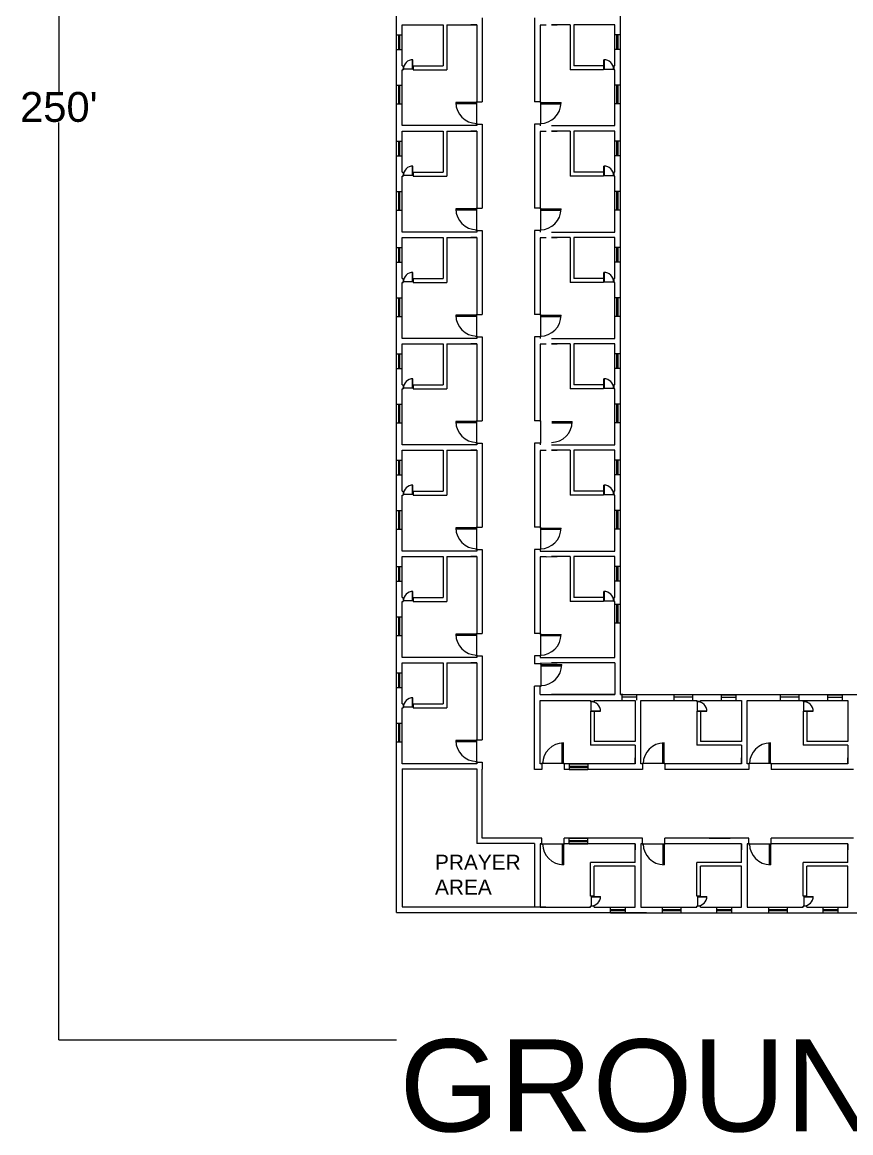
# Model space of a CAD drawing. Header units: inches. Extents: x 2900 to 18472, y 1216 to 4690.
# Drawn here: x 2900 to 4232, y 1216 to 3002 of the extents above; entities that cross this region are included whole.
import ezdxf

# ---------------------------------------------------------------- set-up
doc = ezdxf.new("R2010")
doc.units = ezdxf.units.IN
doc.header["$MEASUREMENT"] = 0
for name, color, linetype in [('Door', 32, 'Continuous'), ('Ventilator', 160, 'Continuous'), ('Windows', 10, 'Continuous')]:
    doc.layers.add(name, color=color, linetype=linetype)
doc.styles.get("Standard").update_dxf_attribs({"font": 'arial.ttf'})
doc.dimstyles.get("Standard").update_dxf_attribs({"dimtxt": 6, "dimasz": 0.18, "dimexe": 0.18, "dimexo": 0.0625, "dimgap": 0.09, "dimtad": 0, "dimtih": 1, "dimtoh": 1, "dimdec": 3, "dimzin": 0, "dimdsep": 46, "dimlunit": 4, "dimtxsty": 'Standard', "dimcen": 0.09, "dimadec": 0, "dimazin": 0, "dimtfac": 1, "dimtdec": 3, "dimtofl": 0, "dimtmove": 0, "dimatfit": 3, "dimfxl": 1, "dimtolj": 1, "dimtzin": 0, "dimarcsym": 0})

# ---------------------------------------------------------------- blocks, each defined once
blk = doc.blocks.new('*D1')
at = {"color": 0, "lineweight": -2, "transparency": 16777216}
for p, q in [((3501.7, 4366), (2958.7, 4366)), ((2958.8, 4365.8), (2958.8, 2890.4)), ((2958.8, 1365.7), (2958.8, 2841.2)), ((3501.7, 1365.6), (2958.7, 1365.6))]:
    blk.add_line(p, q, dxfattribs=at)
at = {"color": 0, "transparency": 16777216}
for points in [[(2958.8, 4365.8), (2958.9, 4365.8), (2958.8, 4366)], [(2958.8, 1365.7), (2958.9, 1365.7), (2958.8, 1365.6)]]:
    blk.add_solid(points, dxfattribs=at)
at = {"layer": 'Defpoints', "color": 0, "transparency": 16777216}
for p in [(3501.8, 4366), (2958.8, 1365.6), (3501.8, 1365.6)]:
    blk.add_point(p, dxfattribs=at)
at = {"color": 0, "transparency": 16777216, "insert": (2958.8, 2865.8), "char_height": 6, "attachment_point": 5}
blk.add_mtext("\\A1;{\\H8x;250'}", dxfattribs=at)

msp = doc.modelspace()

# ---------------------------------------------------------------- linework, layer by layer
for p, q in [((3501.7846, 1570.4378), (3501.7846, 4534.8757)), ((3861.7846, 2032), (3861.7846, 4179.1055)), ((3576.7846, 2998), (3576.7846, 2932)), ((3582.7846, 2998), (3582.7846, 2926)), ((3630.7846, 2998), (3621.237, 2998)), ((3750.7846, 2998), (3760.3321, 2998)), ((3780.7846, 2998), (3780.7846, 2926)), ((3786.7846, 2998), (3786.7846, 2932)), ((3510.7846, 2932), (3512.2513, 2932)), ((3512.2513, 2932), (3512.2513, 2926)), ((3528.7846, 2932), (3576.7846, 2932)), ((3528.7846, 2932), (3528.7846, 2926)), ((3834.7846, 2932), (3786.7846, 2932)), ((3834.7846, 2932), (3834.7846, 2926)), ((3852.7846, 2932), (3851.3178, 2932)), ((3851.3178, 2932), (3851.3178, 2926)), ((3510.7846, 2926), (3512.2513, 2926)), ((3528.7846, 2926), (3582.7846, 2926)), ((3834.7846, 2926), (3780.7846, 2926)), ((3852.7846, 2926), (3851.3178, 2926)), ((3630.7846, 2874.494), (3639.7846, 2874.494)), ((3732.7866, 2874.2262), (3723.7866, 2874.2262)), ((3576.7846, 2827), (3576.7846, 2761)), ((3582.7846, 2827), (3582.7846, 2755)), ((3630.7846, 2827), (3621.237, 2827)), ((3630.7846, 2838.494), (3639.7846, 2838.494)), ((3732.7866, 2838.2262), (3723.7866, 2838.2262)), ((3750.7846, 2827), (3760.3321, 2827)), ((3780.7846, 2827), (3780.7846, 2755)), ((3786.7846, 2827), (3786.7846, 2761)), ((3510.7846, 2761), (3512.2513, 2761)), ((3510.7846, 2755), (3512.2513, 2755)), ((3512.2513, 2761), (3512.2513, 2755)), ((3528.7846, 2761), (3576.7846, 2761)), ((3528.7846, 2761), (3528.7846, 2755)), ((3528.7846, 2755), (3582.7846, 2755)), ((3834.7846, 2755), (3780.7846, 2755)), ((3834.7846, 2761), (3786.7846, 2761)), ((3834.7846, 2761), (3834.7846, 2755)), ((3852.7846, 2761), (3851.3178, 2761)), ((3851.3178, 2761), (3851.3178, 2755)), ((3852.7846, 2755), (3851.3178, 2755)), ((3630.7846, 2703.494), (3639.7846, 2703.494)), ((3732.7866, 2703.2262), (3723.7866, 2703.2262)), ((3630.7846, 2667.494), (3639.7846, 2667.494)), ((3732.7866, 2667.2262), (3723.7866, 2667.2262)), ((3576.7846, 2656), (3576.7846, 2590)), ((3582.7846, 2656), (3582.7846, 2584)), ((3630.7846, 2656), (3621.237, 2656)), ((3750.7846, 2656), (3760.3321, 2656)), ((3780.7846, 2656), (3780.7846, 2584)), ((3786.7846, 2656), (3786.7846, 2590)), ((3510.7846, 2590), (3512.2513, 2590)), ((3512.2513, 2590), (3512.2513, 2584)), ((3528.7846, 2590), (3576.7846, 2590)), ((3528.7846, 2590), (3528.7846, 2584)), ((3834.7846, 2590), (3786.7846, 2590)), ((3834.7846, 2590), (3834.7846, 2584)), ((3852.7846, 2590), (3851.3178, 2590)), ((3851.3178, 2590), (3851.3178, 2584)), ((3510.7846, 2584), (3512.2513, 2584)), ((3528.7846, 2584), (3582.7846, 2584)), ((3834.7846, 2584), (3780.7846, 2584)), ((3852.7846, 2584), (3851.3178, 2584)), ((3630.7846, 2532.494), (3639.7846, 2532.494)), ((3732.7866, 2532.2262), (3723.7866, 2532.2262)), ((3576.7846, 2485), (3576.7846, 2419)), ((3582.7846, 2485), (3582.7846, 2413)), ((3630.7846, 2485), (3621.237, 2485)), ((3630.7846, 2496.494), (3639.7846, 2496.494)), ((3732.7866, 2496.2262), (3723.7866, 2496.2262)), ((3750.7846, 2485), (3760.3321, 2485)), ((3780.7846, 2485), (3780.7846, 2413)), ((3786.7846, 2485), (3786.7846, 2419)), ((3510.7846, 2419), (3512.2513, 2419)), ((3510.7846, 2413), (3512.2513, 2413)), ((3512.2513, 2419), (3512.2513, 2413)), ((3528.7846, 2419), (3576.7846, 2419)), ((3528.7846, 2419), (3528.7846, 2413)), ((3528.7846, 2413), (3582.7846, 2413)), ((3834.7846, 2413), (3780.7846, 2413)), ((3834.7846, 2419), (3786.7846, 2419)), ((3834.7846, 2419), (3834.7846, 2413)), ((3852.7846, 2419), (3851.3178, 2419)), ((3851.3178, 2419), (3851.3178, 2413)), ((3852.7846, 2413), (3851.3178, 2413)), ((3630.7846, 2361.494), (3639.7846, 2361.494)), ((3732.7866, 2361.2262), (3723.7866, 2361.2262)), ((3630.7846, 2325.494), (3639.7846, 2325.494)), ((3732.7866, 2325.2262), (3723.7866, 2325.2262)), ((3576.7846, 2314), (3576.7846, 2248)), ((3582.7846, 2314), (3582.7846, 2242)), ((3630.7846, 2314), (3621.237, 2314)), ((3750.7846, 2314), (3760.3321, 2314)), ((3780.7846, 2314), (3780.7846, 2242)), ((3786.7846, 2314), (3786.7846, 2248)), ((3510.7846, 2248), (3512.2513, 2248)), ((3510.7846, 2242), (3512.2513, 2242)), ((3512.2513, 2248), (3512.2513, 2242)), ((3528.7846, 2248), (3576.7846, 2248)), ((3528.7846, 2248), (3528.7846, 2242)), ((3528.7846, 2242), (3582.7846, 2242)), ((3834.7846, 2242), (3780.7846, 2242)), ((3834.7846, 2248), (3786.7846, 2248)), ((3834.7846, 2248), (3834.7846, 2242)), ((3852.7846, 2248), (3851.3178, 2248)), ((3851.3178, 2248), (3851.3178, 2242)), ((3852.7846, 2242), (3851.3178, 2242)), ((3630.7846, 2190.494), (3639.7846, 2190.494)), ((3732.7866, 2190.2262), (3723.7866, 2190.2262)), ((3630.7846, 2154.494), (3639.7846, 2154.494)), ((3732.7866, 2154.2262), (3723.7866, 2154.2262)), ((3576.7846, 2143), (3576.7846, 2077)), ((3582.7846, 2143), (3582.7846, 2071)), ((3630.7846, 2143), (3621.237, 2143)), ((3742.3341, 2142.7321), (3760.3321, 2143)), ((3780.7846, 2143), (3780.7846, 2071)), ((3786.7846, 2143), (3786.7846, 2077)), ((3510.7846, 2077), (3512.2513, 2077)), ((3512.2513, 2077), (3512.2513, 2071)), ((3528.7846, 2077), (3576.7846, 2077)), ((3528.7846, 2077), (3528.7846, 2071)), ((3834.7846, 2077), (3786.7846, 2077)), ((3834.7846, 2077), (3834.7846, 2071)), ((3852.7846, 2077), (3851.3178, 2077)), ((3851.3178, 2077), (3851.3178, 2071)), ((3510.7846, 2071), (3512.2513, 2071)), ((3528.7846, 2071), (3582.7846, 2071)), ((3834.7846, 2071), (3780.7846, 2071)), ((3852.7846, 2071), (3851.3178, 2071)), ((3630.7846, 2019.494), (3639.7846, 2019.494)), ((3732.7866, 2019.2262), (3723.7866, 2019.2262)), ((3861.7846, 2015.9619), (3861.7846, 2023)), ((3630.7846, 1983.494), (3639.7846, 1983.494)), ((3732.7866, 1983.2262), (3723.7866, 1983.2262)), ((3576.7846, 1972), (3576.7846, 1906)), ((3582.7846, 1972), (3582.7846, 1900)), ((3630.7846, 1972), (3621.237, 1972)), ((3732.7866, 1970.5102), (3723.7866, 1970.5102)), ((3732.7866, 1971.7321), (3760.3321, 1972)), ((3732.7866, 1971.7321), (3732.7866, 1970.5102)), ((3852.7846, 1972), (3852.7846, 1921)), ((3723.7866, 1911.7321), (3723.7866, 1934.5102)), ((3733.2919, 1934.5102), (3723.7866, 1934.5102)), ((3732.7866, 1921), (3732.7866, 1934.5102)), ((3732.7866, 1809.7321), (3732.7866, 1911.7321)), ((3852.7846, 1921), (3750.7846, 1921)), ((3813.7866, 1911.7321), (3813.7866, 1910.2654)), ((3819.7866, 1911.7321), (3819.7866, 1910.2654)), ((3984.7866, 1911.7321), (3984.7866, 1910.2654)), ((3990.7866, 1911.7321), (3990.7866, 1910.2654)), ((4155.7866, 1911.7321), (4155.7866, 1910.2654)), ((4161.7866, 1911.7321), (4161.7866, 1910.2654)), ((4224.7866, 1911.7321), (4227.7866, 1911.7321)), ((3510.7846, 1906), (3512.2513, 1906)), ((3510.7846, 1900), (3512.2513, 1900)), ((3512.2513, 1906), (3512.2513, 1900)), ((3528.7846, 1906), (3576.7846, 1906)), ((3528.7846, 1906), (3528.7846, 1900)), ((3528.7846, 1900), (3582.7846, 1900)), ((3819.7866, 1910.2654), (3813.7866, 1910.2654)), ((3813.7866, 1893.7321), (3813.7866, 1839.7321)), ((3819.7866, 1893.7321), (3813.7866, 1893.7321)), ((3819.7866, 1893.7321), (3819.7866, 1845.7321)), ((3990.7866, 1910.2654), (3984.7866, 1910.2654)), ((3984.7866, 1893.7321), (3984.7866, 1839.7321)), ((3990.7866, 1893.7321), (3984.7866, 1893.7321)), ((3990.7866, 1893.7321), (3990.7866, 1845.7321)), ((4161.7866, 1910.2654), (4155.7866, 1910.2654)), ((4155.7866, 1893.7321), (4155.7866, 1839.7321)), ((4161.7866, 1893.7321), (4155.7866, 1893.7321)), ((4161.7866, 1893.7321), (4161.7866, 1845.7321)), ((3630.7846, 1848.494), (3639.7846, 1848.494)), ((3885.7866, 1839.7321), (3813.7866, 1839.7321)), ((3885.7866, 1845.7321), (3819.7866, 1845.7321)), ((4056.7866, 1839.7321), (3984.7866, 1839.7321)), ((4056.7866, 1845.7321), (3990.7866, 1845.7321)), ((4227.7866, 1839.7321), (4155.7866, 1839.7321)), ((4227.7866, 1845.7321), (4161.7866, 1845.7321)), ((3630.7846, 1812.494), (3639.7846, 1812.494)), ((3735.502, 1809.7321), (3735.502, 1800.7321)), ((3771.502, 1809.7321), (3771.502, 1800.7321)), ((3885.7866, 1809.7321), (3885.7866, 1819.2797)), ((3897.2806, 1809.7321), (3897.2806, 1800.7321)), ((3933.2806, 1809.7321), (3933.2806, 1800.7321)), ((4056.7866, 1809.7321), (4056.7866, 1819.2797)), ((4068.2806, 1809.7321), (4068.2806, 1800.7321)), ((4068.2806, 1809.7321), (4068.2806, 1800.7321)), ((4104.2806, 1809.7321), (4104.2806, 1800.7321)), ((4227.7866, 1809.7321), (4227.7866, 1819.2797)), ((3510.7846, 1801.8757), (3510.7846, 1579.8757)), ((3510.7846, 1801.8757), (3630.7846, 1801.8757)), ((3630.7846, 1801.8757), (3630.7846, 1681.4378)), ((3723.7866, 1681.4378), (3630.7846, 1681.4378)), ((3735.502, 1690.4378), (3639.7846, 1690.4378)), ((3732.7866, 1681.17), (3732.7866, 1579.17)), ((3735.502, 1681.17), (3735.502, 1690.4378)), ((3771.502, 1681.17), (3771.502, 1690.17)), ((3885.7866, 1681.17), (3885.7866, 1671.6224)), ((3897.2806, 1681.17), (3897.2806, 1690.17)), ((3933.2806, 1681.17), (3933.2806, 1690.17)), ((4004.2877, 1690.17), (4038.5776, 1690.17)), ((4056.7866, 1681.17), (4056.7866, 1671.6224)), ((4068.2806, 1681.17), (4068.2806, 1690.17)), ((4104.2806, 1681.17), (4104.2806, 1690.17)), ((4227.7866, 1681.17), (4227.7866, 1671.6224)), ((3885.7866, 1651.17), (3813.7866, 1651.17)), ((3813.7866, 1597.17), (3813.7866, 1651.17)), ((3885.7866, 1645.17), (3819.7866, 1645.17)), ((3819.7866, 1597.17), (3819.7866, 1645.17)), ((4056.7866, 1651.17), (3984.7866, 1651.17)), ((3984.7866, 1597.17), (3984.7866, 1651.17)), ((4056.7866, 1645.17), (3990.7866, 1645.17)), ((3990.7866, 1597.17), (3990.7866, 1645.17)), ((4227.7866, 1651.17), (4155.7866, 1651.17)), ((4155.7866, 1597.17), (4155.7866, 1651.17)), ((4227.7866, 1645.17), (4161.7866, 1645.17)), ((4161.7866, 1597.17), (4161.7866, 1645.17)), ((3819.7866, 1597.17), (3813.7866, 1597.17)), ((3990.7866, 1597.17), (3984.7866, 1597.17)), ((4161.7866, 1597.17), (4155.7866, 1597.17)), ((3510.7846, 1579.8757), (3741.7846, 1579.8757)), ((3813.7866, 1579.17), (3813.7866, 1580.6368)), ((3819.7866, 1580.6368), (3813.7866, 1580.6368)), ((3819.7866, 1579.17), (3819.7866, 1580.6368)), ((3984.7866, 1579.17), (3984.7866, 1580.6368)), ((3990.7866, 1580.6368), (3984.7866, 1580.6368)), ((3990.7866, 1579.17), (3990.7866, 1580.6368)), ((4155.7866, 1579.17), (4155.7866, 1580.6368)), ((4161.7866, 1580.6368), (4155.7866, 1580.6368)), ((4161.7866, 1579.17), (4161.7866, 1580.6368)), ((3834.7866, 1570.17), (3732.7866, 1570.17))]:
    msp.add_line(p, q)
for points in [[(3501.7846, 2998), (3501.7846, 3169)], [(3861.7846, 2998), (3861.7846, 3169)], [(3639.7846, 3009.494), (3639.7846, 2998)], [(3723.7866, 3009.2262), (3723.7866, 2997.7321)], [(3501.7846, 2827), (3501.7846, 2998)], [(3510.7846, 2932), (3510.7846, 2998), (3540.7846, 2998)], [(3510.7846, 2998), (3576.7846, 2998)], [(3537.3297, 2998), (3540.7846, 2998)], [(3582.7846, 2998), (3621.237, 2998)], [(3621.237, 2998), (3630.7846, 2998), (3630.7846, 2926)], [(3639.7846, 2998), (3639.7846, 2874.494)], [(3723.7866, 2997.7321), (3723.7866, 2874.2262)], [(3742.3341, 2997.7321), (3732.7866, 2997.7321), (3732.7866, 2925.7321)], [(3780.7846, 2998), (3750.7846, 2998)], [(3852.7846, 2998), (3786.7846, 2998)], [(3852.7846, 2932), (3852.7846, 2998), (3822.7846, 2998)], [(3826.2394, 2998), (3822.7846, 2998)], [(3861.7846, 2827), (3861.7846, 2998)], [(3630.7846, 2836), (3510.7846, 2836), (3510.7846, 2926)], [(3630.7846, 2926), (3630.7846, 2873.2721)], [(3732.7866, 2925.7321), (3732.7866, 2873.0042)], [(3750.7846, 2836), (3852.7846, 2836), (3852.7846, 2926)], [(3630.7846, 2839.6953), (3630.7846, 2836)], [(3501.7846, 2656), (3501.7846, 2827)], [(3510.7846, 2761), (3510.7846, 2827), (3540.7846, 2827)], [(3510.7846, 2827), (3576.7846, 2827)], [(3537.3297, 2827), (3540.7846, 2827)], [(3582.7846, 2827), (3621.237, 2827)], [(3621.237, 2827), (3630.7846, 2827), (3630.7846, 2755)], [(3639.7846, 2838.494), (3639.7846, 2827)], [(3639.7846, 2827), (3639.7846, 2703.494)], [(3723.7866, 2838.2262), (3723.7866, 2826.7321)], [(3723.7866, 2826.7321), (3723.7866, 2703.2262)], [(3732.7866, 2839.4275), (3732.7866, 2835.7321)], [(3742.3341, 2826.7321), (3732.7866, 2826.7321), (3732.7866, 2754.7321)], [(3780.7846, 2827), (3750.7846, 2827)], [(3852.7846, 2827), (3786.7846, 2827)], [(3852.7846, 2761), (3852.7846, 2827), (3822.7846, 2827)], [(3826.2394, 2827), (3822.7846, 2827)], [(3861.7846, 2656), (3861.7846, 2827)], [(3630.7846, 2665), (3510.7846, 2665), (3510.7846, 2755)], [(3630.7846, 2755), (3630.7846, 2702.2721)], [(3732.7866, 2754.7321), (3732.7866, 2702.0042)], [(3750.7846, 2665), (3852.7846, 2665), (3852.7846, 2755)], [(3630.7846, 2668.6953), (3630.7846, 2665)], [(3639.7846, 2667.494), (3639.7846, 2656)], [(3723.7866, 2667.2262), (3723.7866, 2655.7321)], [(3732.7866, 2668.4275), (3732.7866, 2664.7321)], [(3501.7846, 2485), (3501.7846, 2656)], [(3510.7846, 2590), (3510.7846, 2656), (3540.7846, 2656)], [(3510.7846, 2656), (3576.7846, 2656)], [(3537.3297, 2656), (3540.7846, 2656)], [(3582.7846, 2656), (3621.237, 2656)], [(3621.237, 2656), (3630.7846, 2656), (3630.7846, 2584)], [(3639.7846, 2656), (3639.7846, 2532.494)], [(3723.7866, 2655.7321), (3723.7866, 2532.2262)], [(3742.3341, 2655.7321), (3732.7866, 2655.7321), (3732.7866, 2583.7321)], [(3780.7846, 2656), (3750.7846, 2656)], [(3852.7846, 2656), (3786.7846, 2656)], [(3852.7846, 2590), (3852.7846, 2656), (3822.7846, 2656)], [(3826.2394, 2656), (3822.7846, 2656)], [(3861.7846, 2485), (3861.7846, 2656)], [(3630.7846, 2494), (3510.7846, 2494), (3510.7846, 2584)], [(3630.7846, 2584), (3630.7846, 2531.2721)], [(3732.7866, 2583.7321), (3732.7866, 2531.0042)], [(3750.7846, 2494), (3852.7846, 2494), (3852.7846, 2584)], [(3501.7846, 2314), (3501.7846, 2485)], [(3510.7846, 2419), (3510.7846, 2485), (3540.7846, 2485)], [(3510.7846, 2485), (3576.7846, 2485)], [(3537.3297, 2485), (3540.7846, 2485)], [(3582.7846, 2485), (3621.237, 2485)], [(3621.237, 2485), (3630.7846, 2485), (3630.7846, 2413)], [(3630.7846, 2497.6953), (3630.7846, 2494)], [(3639.7846, 2496.494), (3639.7846, 2485)], [(3639.7846, 2485), (3639.7846, 2361.494)], [(3723.7866, 2496.2262), (3723.7866, 2484.7321)], [(3723.7866, 2484.7321), (3723.7866, 2361.2262)], [(3732.7866, 2497.4275), (3732.7866, 2493.7321)], [(3742.3341, 2484.7321), (3732.7866, 2484.7321), (3732.7866, 2412.7321)], [(3780.7846, 2485), (3750.7846, 2485)], [(3852.7846, 2485), (3786.7846, 2485)], [(3852.7846, 2419), (3852.7846, 2485), (3822.7846, 2485)], [(3826.2394, 2485), (3822.7846, 2485)], [(3861.7846, 2314), (3861.7846, 2485)], [(3630.7846, 2323), (3510.7846, 2323), (3510.7846, 2413)], [(3630.7846, 2413), (3630.7846, 2360.2721)], [(3732.7866, 2412.7321), (3732.7866, 2360.0042)], [(3750.7846, 2323), (3852.7846, 2323), (3852.7846, 2413)], [(3630.7846, 2326.6953), (3630.7846, 2323)], [(3639.7846, 2325.494), (3639.7846, 2314)], [(3723.7866, 2325.2262), (3723.7866, 2313.7321)], [(3732.7866, 2326.4275), (3732.7866, 2322.7321)], [(3501.7846, 2143), (3501.7846, 2314)], [(3510.7846, 2248), (3510.7846, 2314), (3540.7846, 2314)], [(3510.7846, 2314), (3576.7846, 2314)], [(3537.3297, 2314), (3540.7846, 2314)], [(3582.7846, 2314), (3621.237, 2314)], [(3621.237, 2314), (3630.7846, 2314), (3630.7846, 2242)], [(3639.7846, 2314), (3639.7846, 2190.494)], [(3723.7866, 2313.7321), (3723.7866, 2190.2262)], [(3742.3341, 2313.7321), (3732.7866, 2313.7321), (3732.7866, 2241.7321)], [(3780.7846, 2314), (3750.7846, 2314)], [(3852.7846, 2314), (3786.7846, 2314)], [(3852.7846, 2248), (3852.7846, 2314), (3822.7846, 2314)], [(3826.2394, 2314), (3822.7846, 2314)], [(3861.7846, 2143), (3861.7846, 2314)], [(3630.7846, 2152), (3510.7846, 2152), (3510.7846, 2242)], [(3630.7846, 2242), (3630.7846, 2189.2721)], [(3732.7866, 2151.7321), (3852.7846, 2152), (3852.7846, 2242)], [(3732.7866, 2241.7321), (3732.7866, 2189.0042)], [(3630.7846, 2155.6953), (3630.7846, 2152)], [(3639.7846, 2154.494), (3639.7846, 2143)], [(3723.7866, 2154.2262), (3723.7866, 2142.7321)], [(3732.7866, 2155.4275), (3732.7866, 2151.7321)], [(3501.7846, 1972), (3501.7846, 2143)], [(3510.7846, 2077), (3510.7846, 2143), (3540.7846, 2143)], [(3510.7846, 2143), (3576.7846, 2143)], [(3537.3297, 2143), (3540.7846, 2143)], [(3582.7846, 2143), (3621.237, 2143)], [(3621.237, 2143), (3630.7846, 2143), (3630.7846, 2071)], [(3639.7846, 2143), (3639.7846, 2019.494)], [(3723.7866, 2142.7321), (3723.7866, 2019.2262)], [(3742.3341, 2142.7321), (3732.7866, 2142.7321), (3732.7866, 2070.7321)], [(3780.7846, 2143), (3750.7846, 2143)], [(3852.7846, 2143), (3786.7846, 2143)], [(3852.7846, 2077), (3852.7846, 2143), (3822.7846, 2143)], [(3826.2394, 2143), (3822.7846, 2143)], [(3861.7846, 2032), (3861.7846, 2143)], [(3630.7846, 1981), (3510.7846, 1981), (3510.7846, 2071)], [(3630.7846, 2071), (3630.7846, 2018.2721)], [(3732.7866, 1980.7321), (3852.7846, 1981), (3852.7846, 2071)], [(3732.7866, 2070.7321), (3732.7866, 2018.0042)], [(3861.7846, 1921), (3861.7846, 2032)], [(3630.7846, 1984.6953), (3630.7846, 1981)], [(3639.7846, 1983.494), (3639.7846, 1972)], [(3723.7866, 1983.2262), (3723.7866, 1970.5102)], [(3732.7866, 1984.4275), (3732.7866, 1980.7321)], [(3501.7846, 1801), (3501.7846, 1972)], [(3510.7846, 1906), (3510.7846, 1972), (3540.7846, 1972)], [(3510.7846, 1972), (3576.7846, 1972)], [(3537.3297, 1972), (3540.7846, 1972)], [(3582.7846, 1972), (3621.237, 1972)], [(3621.237, 1972), (3630.7846, 1972), (3630.7846, 1900)], [(3639.7846, 1972), (3639.7846, 1848.494)], [(3852.7846, 1972), (3750.7846, 1972)], [(3780.7846, 1972), (3750.7846, 1972)], [(3826.2394, 1972), (3822.7846, 1972)], [(3723.7866, 1800.7321), (3723.7866, 1911.7321)], [(3732.7866, 1921), (3852.7846, 1921)], [(3732.7866, 1911.7321), (3813.7866, 1911.7321)], [(3819.7866, 1911.7321), (3885.7866, 1911.7321), (3885.7866, 1881.7321)], [(3865.4799, 1921), (3861.7846, 1921)], [(3861.7846, 1921), (3903.7846, 1921)], [(3885.7866, 1911.7321), (3885.7866, 1845.7321)], [(3894.7866, 1809.7321), (3894.7866, 1911.7321), (3984.7866, 1911.7321)], [(3903.7846, 1921), (4074.7846, 1921)], [(3990.7866, 1911.7321), (4056.7866, 1911.7321), (4056.7866, 1881.7321)], [(4056.7866, 1911.7321), (4056.7866, 1845.7321)], [(4065.7866, 1809.7321), (4065.7866, 1911.7321), (4155.7866, 1911.7321)], [(4065.7866, 1809.7321), (4065.7866, 1911.7321), (4155.7866, 1911.7321)], [(4074.7846, 1921), (4245.7846, 1921)], [(4161.7866, 1911.7321), (4227.7866, 1911.7321), (4227.7866, 1881.7321)], [(4227.7866, 1911.7321), (4227.7866, 1845.7321)], [(3630.7846, 1810), (3510.7846, 1810), (3510.7846, 1900)], [(3630.7846, 1900), (3630.7846, 1847.2721)], [(3885.7866, 1885.187), (3885.7866, 1881.7321)], [(4056.7866, 1885.187), (4056.7866, 1881.7321)], [(4227.7866, 1885.187), (4227.7866, 1881.7321)], [(3885.7866, 1839.7321), (3885.7866, 1809.7321)], [(4056.7866, 1839.7321), (4056.7866, 1809.7321)], [(4227.7866, 1839.7321), (4227.7866, 1809.7321)], [(3630.7846, 1813.6953), (3630.7846, 1810)], [(3639.7846, 1812.494), (3639.7846, 1801)], [(3735.502, 1809.7321), (3732.7866, 1809.7321)], [(3813.7866, 1809.7321), (3771.502, 1809.7321)], [(3885.7866, 1819.2797), (3885.7866, 1809.7321), (3813.7866, 1809.7321)], [(3898.4819, 1809.7321), (3894.7866, 1809.7321)], [(3984.7866, 1809.7321), (3932.0586, 1809.7321)], [(4056.7866, 1819.2797), (4056.7866, 1809.7321), (3984.7866, 1809.7321)], [(4069.4819, 1809.7321), (4065.7866, 1809.7321)], [(4069.4819, 1809.7321), (4065.7866, 1809.7321)], [(4155.7866, 1809.7321), (4103.0586, 1809.7321)], [(4227.7866, 1819.2797), (4227.7866, 1809.7321), (4155.7866, 1809.7321)], [(3639.7846, 1690.4378), (3639.7846, 1801)], [(3735.502, 1800.7321), (3723.7866, 1800.7321)], [(3885.7866, 1800.7321), (3771.502, 1800.7321)], [(3897.2806, 1800.7321), (3885.7866, 1800.7321)], [(4056.7866, 1800.7321), (3933.2806, 1800.7321)], [(4068.2806, 1800.7321), (4056.7866, 1800.7321)], [(4227.7866, 1800.7321), (4104.2806, 1800.7321)], [(4236.7866, 1800.7321), (4227.7866, 1800.7321)], [(3723.7866, 1681.6078), (3723.7866, 1579.17)], [(3735.502, 1681.17), (3732.7866, 1681.17)], [(3885.7866, 1690.17), (3771.502, 1690.17)], [(3813.7866, 1681.17), (3771.502, 1681.17)], [(3885.7866, 1671.6224), (3885.7866, 1681.17), (3813.7866, 1681.17)], [(3897.2806, 1690.17), (3885.7866, 1690.17)], [(3885.7866, 1651.17), (3885.7866, 1681.17)], [(3894.7866, 1681.17), (3894.7866, 1579.17), (3984.7866, 1579.17)], [(3898.4819, 1681.17), (3894.7866, 1681.17)], [(3984.7866, 1681.17), (3932.0586, 1681.17)], [(4056.7866, 1690.17), (3933.2806, 1690.17)], [(4056.7866, 1671.6224), (4056.7866, 1681.17), (3984.7866, 1681.17)], [(4068.2806, 1690.17), (4056.7866, 1690.17)], [(4056.7866, 1651.17), (4056.7866, 1681.17)], [(4065.7866, 1681.17), (4065.7866, 1579.17), (4155.7866, 1579.17)], [(4069.4819, 1681.17), (4065.7866, 1681.17)], [(4155.7866, 1681.17), (4103.0586, 1681.17)], [(4227.7866, 1690.17), (4104.2806, 1690.17)], [(4236.7866, 1690.17), (4104.2806, 1690.17)], [(4227.7866, 1671.6224), (4227.7866, 1681.17), (4155.7866, 1681.17)], [(4227.7866, 1651.17), (4227.7866, 1681.17)], [(3885.7866, 1579.17), (3885.7866, 1645.17)], [(4056.7866, 1579.17), (4056.7866, 1645.17)], [(4227.7866, 1579.17), (4227.7866, 1645.17)], [(3819.7866, 1579.17), (3885.7866, 1579.17), (3885.7866, 1609.17)], [(3885.7866, 1605.7152), (3885.7866, 1609.17)], [(3990.7866, 1579.17), (4056.7866, 1579.17), (4056.7866, 1609.17)], [(4056.7866, 1605.7152), (4056.7866, 1609.17)], [(4161.7866, 1579.17), (4227.7866, 1579.17), (4227.7866, 1609.17)], [(4227.7866, 1605.7152), (4227.7866, 1609.17)], [(3732.7866, 1579.17), (3813.7866, 1579.17)], [(3501.7846, 1570.4378), (3903.7846, 1570.4378)], [(3846.0987, 1570.17), (3885.7866, 1570.17)], [(3885.7866, 1570.17), (4056.7866, 1570.17)], [(4056.7866, 1570.17), (4227.7866, 1570.17)], [(4227.7866, 1570.17), (4528.7892, 1570.17)]]:
    msp.add_lwpolyline(points)
at = {"layer": 'Door'}
for p, q in [((3527.3049, 2926.9093), (3527.3049, 2942.0975)), ((3528.2234, 2926.9093), (3528.2234, 2942.0975)), ((3835.3458, 2926.9093), (3835.3458, 2942.0975)), ((3836.2643, 2926.9093), (3836.2643, 2942.0975)), ((3528.2234, 2926.9093), (3512.8125, 2926.9093)), ((3835.3458, 2926.9093), (3850.7566, 2926.9093)), ((3630.2793, 2873.2721), (3597.2078, 2873.2721)), ((3630.2793, 2871.2721), (3597.2078, 2871.2721)), ((3630.2793, 2873.2721), (3630.2793, 2839.716)), ((3733.2919, 2873.0042), (3766.3633, 2873.0042)), ((3733.2919, 2873.0042), (3733.2919, 2839.4482)), ((3733.2919, 2871.0042), (3766.3633, 2871.0042)), ((3527.3049, 2755.9093), (3527.3049, 2771.0975)), ((3528.2234, 2755.9093), (3528.2234, 2771.0975)), ((3835.3458, 2755.9093), (3835.3458, 2771.0975)), ((3836.2643, 2755.9093), (3836.2643, 2771.0975)), ((3528.2234, 2755.9093), (3512.8125, 2755.9093)), ((3835.3458, 2755.9093), (3850.7566, 2755.9093)), ((3630.2793, 2702.2721), (3597.2078, 2702.2721)), ((3630.2793, 2700.2721), (3597.2078, 2700.2721)), ((3630.2793, 2702.2721), (3630.2793, 2668.716)), ((3733.2919, 2702.0042), (3766.3633, 2702.0042)), ((3733.2919, 2702.0042), (3733.2919, 2668.4482)), ((3733.2919, 2700.0042), (3766.3633, 2700.0042)), ((3527.3049, 2584.9093), (3527.3049, 2600.0975)), ((3528.2234, 2584.9093), (3528.2234, 2600.0975)), ((3835.3458, 2584.9093), (3835.3458, 2600.0975)), ((3836.2643, 2584.9093), (3836.2643, 2600.0975)), ((3528.2234, 2584.9093), (3512.8125, 2584.9093)), ((3835.3458, 2584.9093), (3850.7566, 2584.9093)), ((3630.2793, 2531.2721), (3597.2078, 2531.2721)), ((3630.2793, 2529.2721), (3597.2078, 2529.2721)), ((3630.2793, 2531.2721), (3630.2793, 2497.716)), ((3733.2919, 2531.0042), (3766.3633, 2531.0042)), ((3733.2919, 2531.0042), (3733.2919, 2497.4482)), ((3733.2919, 2529.0042), (3766.3633, 2529.0042)), ((3527.3049, 2413.9093), (3527.3049, 2429.0975)), ((3528.2234, 2413.9093), (3528.2234, 2429.0975)), ((3835.3458, 2413.9093), (3835.3458, 2429.0975)), ((3836.2643, 2413.9093), (3836.2643, 2429.0975)), ((3528.2234, 2413.9093), (3512.8125, 2413.9093)), ((3835.3458, 2413.9093), (3850.7566, 2413.9093)), ((3630.2793, 2360.2928), (3597.2078, 2360.2928)), ((3630.2793, 2358.2928), (3597.2078, 2358.2928)), ((3630.2793, 2360.2721), (3630.2793, 2326.716)), ((3733.2919, 2360.0042), (3733.2919, 2326.4482)), ((3751.2899, 2360.2721), (3784.3613, 2360.2721)), ((3751.2899, 2358.2721), (3784.3613, 2358.2721)), ((3527.3049, 2242.9093), (3527.3049, 2258.0975)), ((3528.2234, 2242.9093), (3528.2234, 2258.0975)), ((3835.3458, 2242.9093), (3835.3458, 2258.0975)), ((3836.2643, 2242.9093), (3836.2643, 2258.0975)), ((3528.2234, 2242.9093), (3512.8125, 2242.9093)), ((3835.3458, 2242.9093), (3850.7566, 2242.9093)), ((3630.2793, 2189.2721), (3597.2078, 2189.2721)), ((3630.2793, 2187.2721), (3597.2078, 2187.2721)), ((3630.2793, 2189.2721), (3630.2793, 2155.716)), ((3733.2919, 2189.0042), (3766.3633, 2189.0042)), ((3733.2919, 2189.0042), (3733.2919, 2155.4482)), ((3733.2919, 2187.0042), (3766.3633, 2187.0042)), ((3528.2234, 2071.9093), (3512.8125, 2071.9093)), ((3527.3049, 2071.9093), (3527.3049, 2087.0975)), ((3528.2234, 2071.9093), (3528.2234, 2087.0975)), ((3835.3458, 2071.9093), (3835.3458, 2087.0975)), ((3835.3458, 2071.9093), (3850.7566, 2071.9093)), ((3836.2643, 2071.9093), (3836.2643, 2087.0975)), ((3630.2793, 2018.2721), (3597.2078, 2018.2721)), ((3630.2793, 2018.2721), (3630.2793, 1984.716)), ((3630.2793, 2016.2721), (3597.2078, 2016.2721)), ((3733.2919, 2018.0042), (3766.3633, 2018.0042)), ((3733.2919, 2018.0042), (3733.2919, 1984.4482)), ((3733.2919, 2016.0042), (3766.3633, 2016.0042)), ((3733.7971, 1969.2882), (3733.7971, 1935.7321)), ((3734.3024, 1969.3089), (3767.3739, 1969.3089)), ((3734.3024, 1967.3089), (3767.3739, 1967.3089)), ((3527.3049, 1900.9093), (3527.3049, 1916.0975)), ((3528.2234, 1900.9093), (3528.2234, 1916.0975)), ((4065.7866, 1911.7321), (4227.7866, 1911.7321)), ((3528.2234, 1900.9093), (3512.8125, 1900.9093)), ((3814.6958, 1894.2933), (3814.6958, 1909.7042)), ((3814.6958, 1895.2118), (3829.8841, 1895.2118)), ((3814.6958, 1894.2933), (3829.8841, 1894.2933)), ((3985.6958, 1894.2933), (3985.6958, 1909.7042)), ((3985.6958, 1895.2118), (4000.8841, 1895.2118)), ((3985.6958, 1894.2933), (4000.8841, 1894.2933)), ((4156.6958, 1894.2933), (4156.6958, 1909.7042)), ((4156.6958, 1895.2118), (4171.8841, 1895.2118)), ((4156.6958, 1894.2933), (4171.8841, 1894.2933)), ((3630.2793, 1847.2928), (3597.2078, 1847.2928)), ((3630.2793, 1845.2928), (3597.2078, 1845.2928)), ((3630.2793, 1847.2721), (3630.2793, 1813.716)), ((3768.28, 1810.2374), (3768.28, 1843.3089)), ((3770.28, 1810.2374), (3770.28, 1843.3089)), ((3930.0586, 1810.2374), (3930.0586, 1843.3089)), ((3932.0586, 1810.2374), (3932.0586, 1843.3089)), ((4101.0586, 1810.2374), (4101.0586, 1843.3089)), ((4103.0586, 1810.2374), (4103.0586, 1843.3089)), ((3770.28, 1810.2374), (3736.724, 1810.2374)), ((3932.0586, 1810.2374), (3898.5026, 1810.2374)), ((4103.0586, 1810.2374), (4069.5026, 1810.2374)), ((3770.28, 1680.6647), (3736.724, 1680.6647)), ((3768.28, 1680.6647), (3768.28, 1647.5932)), ((3770.28, 1680.6647), (3770.28, 1647.5932)), ((3932.0586, 1680.6647), (3898.5026, 1680.6647)), ((3930.0586, 1680.6647), (3930.0586, 1647.5932)), ((3932.0586, 1680.6647), (3932.0586, 1647.5932)), ((4103.0586, 1680.6647), (4069.5026, 1680.6647)), ((4101.0586, 1680.6647), (4101.0586, 1647.5932)), ((4103.0586, 1680.6647), (4103.0586, 1647.5932)), ((3814.6958, 1596.6088), (3829.8841, 1596.6088)), ((3814.6958, 1596.6088), (3814.6958, 1581.198)), ((3814.6958, 1595.6903), (3829.8841, 1595.6903)), ((3985.6958, 1596.6088), (4000.8841, 1596.6088)), ((3985.6958, 1596.6088), (3985.6958, 1581.198)), ((3985.6958, 1595.6903), (4000.8841, 1595.6903)), ((4156.6958, 1596.6088), (4171.8841, 1596.6088)), ((4156.6958, 1596.6088), (4156.6958, 1581.198)), ((4156.6958, 1595.6903), (4171.8841, 1595.6903))]:
    msp.add_line(p, q, dxfattribs=at)
for points in [[(3512.8125, 2927.1413), (3512.8125, 2926.6772), (3512.2513, 2926.6772), (3512.2513, 2927.1413)], [(3528.7846, 2927.1413), (3528.7846, 2926.6772), (3528.2234, 2926.6772), (3528.2234, 2927.1413)], [(3834.7846, 2927.1413), (3834.7846, 2926.6772), (3835.3458, 2926.6772), (3835.3458, 2927.1413)], [(3850.7566, 2927.1413), (3850.7566, 2926.6772), (3851.3178, 2926.6772), (3851.3178, 2927.1413)], [(3629.774, 2874.494), (3630.7846, 2874.494), (3630.7846, 2873.2721), (3629.774, 2873.2721)], [(3733.7971, 2874.2262), (3732.7866, 2874.2262), (3732.7866, 2873.0042), (3733.7971, 2873.0042)], [(3629.774, 2839.716), (3630.7846, 2839.716), (3630.7846, 2838.494), (3629.774, 2838.494)], [(3733.7971, 2839.4482), (3732.7866, 2839.4482), (3732.7866, 2838.2262), (3733.7971, 2838.2262)], [(3512.8125, 2756.1413), (3512.8125, 2755.6772), (3512.2513, 2755.6772), (3512.2513, 2756.1413)], [(3528.7846, 2756.1413), (3528.7846, 2755.6772), (3528.2234, 2755.6772), (3528.2234, 2756.1413)], [(3834.7846, 2756.1413), (3834.7846, 2755.6772), (3835.3458, 2755.6772), (3835.3458, 2756.1413)], [(3850.7566, 2756.1413), (3850.7566, 2755.6772), (3851.3178, 2755.6772), (3851.3178, 2756.1413)], [(3629.774, 2703.494), (3630.7846, 2703.494), (3630.7846, 2702.2721), (3629.774, 2702.2721)], [(3733.7971, 2703.2262), (3732.7866, 2703.2262), (3732.7866, 2702.0042), (3733.7971, 2702.0042)], [(3629.774, 2668.716), (3630.7846, 2668.716), (3630.7846, 2667.494), (3629.774, 2667.494)], [(3733.7971, 2668.4482), (3732.7866, 2668.4482), (3732.7866, 2667.2262), (3733.7971, 2667.2262)], [(3512.8125, 2585.1413), (3512.8125, 2584.6772), (3512.2513, 2584.6772), (3512.2513, 2585.1413)], [(3528.7846, 2585.1413), (3528.7846, 2584.6772), (3528.2234, 2584.6772), (3528.2234, 2585.1413)], [(3834.7846, 2585.1413), (3834.7846, 2584.6772), (3835.3458, 2584.6772), (3835.3458, 2585.1413)], [(3850.7566, 2585.1413), (3850.7566, 2584.6772), (3851.3178, 2584.6772), (3851.3178, 2585.1413)], [(3629.774, 2532.494), (3630.7846, 2532.494), (3630.7846, 2531.2721), (3629.774, 2531.2721)], [(3733.7971, 2532.2262), (3732.7866, 2532.2262), (3732.7866, 2531.0042), (3733.7971, 2531.0042)], [(3629.774, 2497.716), (3630.7846, 2497.716), (3630.7846, 2496.494), (3629.774, 2496.494)], [(3733.7971, 2497.4482), (3732.7866, 2497.4482), (3732.7866, 2496.2262), (3733.7971, 2496.2262)], [(3512.8125, 2414.1413), (3512.8125, 2413.6772), (3512.2513, 2413.6772), (3512.2513, 2414.1413)], [(3528.7846, 2414.1413), (3528.7846, 2413.6772), (3528.2234, 2413.6772), (3528.2234, 2414.1413)], [(3834.7846, 2414.1413), (3834.7846, 2413.6772), (3835.3458, 2413.6772), (3835.3458, 2414.1413)], [(3850.7566, 2414.1413), (3850.7566, 2413.6772), (3851.3178, 2413.6772), (3851.3178, 2414.1413)], [(3629.774, 2361.494), (3630.7846, 2361.494), (3630.7846, 2360.2721), (3629.774, 2360.2721)], [(3733.7971, 2361.2262), (3732.7866, 2361.2262), (3732.7866, 2360.0042), (3733.7971, 2360.0042)], [(3629.774, 2326.716), (3630.7846, 2326.716), (3630.7846, 2325.494), (3629.774, 2325.494)], [(3733.7971, 2326.4482), (3732.7866, 2326.4482), (3732.7866, 2325.2262), (3733.7971, 2325.2262)], [(3512.8125, 2243.1413), (3512.8125, 2242.6772), (3512.2513, 2242.6772), (3512.2513, 2243.1413)], [(3528.7846, 2243.1413), (3528.7846, 2242.6772), (3528.2234, 2242.6772), (3528.2234, 2243.1413)], [(3834.7846, 2243.1413), (3834.7846, 2242.6772), (3835.3458, 2242.6772), (3835.3458, 2243.1413)], [(3850.7566, 2243.1413), (3850.7566, 2242.6772), (3851.3178, 2242.6772), (3851.3178, 2243.1413)], [(3629.774, 2190.494), (3630.7846, 2190.494), (3630.7846, 2189.2721), (3629.774, 2189.2721)], [(3733.7971, 2190.2262), (3732.7866, 2190.2262), (3732.7866, 2189.0042), (3733.7971, 2189.0042)], [(3629.774, 2155.716), (3630.7846, 2155.716), (3630.7846, 2154.494), (3629.774, 2154.494)], [(3733.7971, 2155.4482), (3732.7866, 2155.4482), (3732.7866, 2154.2262), (3733.7971, 2154.2262)], [(3512.8125, 2072.1413), (3512.8125, 2071.6772), (3512.2513, 2071.6772), (3512.2513, 2072.1413)], [(3528.7846, 2072.1413), (3528.7846, 2071.6772), (3528.2234, 2071.6772), (3528.2234, 2072.1413)], [(3834.7846, 2072.1413), (3834.7846, 2071.6772), (3835.3458, 2071.6772), (3835.3458, 2072.1413)], [(3850.7566, 2072.1413), (3850.7566, 2071.6772), (3851.3178, 2071.6772), (3851.3178, 2072.1413)], [(3629.774, 2019.494), (3630.7846, 2019.494), (3630.7846, 2018.2721), (3629.774, 2018.2721)], [(3733.7971, 2019.2262), (3732.7866, 2019.2262), (3732.7866, 2018.0042), (3733.7971, 2018.0042)], [(3629.774, 1984.716), (3630.7846, 1984.716), (3630.7846, 1983.494), (3629.774, 1983.494)], [(3733.7971, 1984.4482), (3732.7866, 1984.4482), (3732.7866, 1983.2262), (3733.7971, 1983.2262)], [(3734.3024, 1970.5102), (3733.2919, 1970.5102), (3733.2919, 1969.2882), (3734.3024, 1969.2882)], [(3734.3024, 1935.7321), (3733.2919, 1935.7321), (3733.2919, 1934.5102), (3734.3024, 1934.5102)], [(3865.5006, 1922.0106), (3865.5006, 1921), (3864.2786, 1921), (3864.2786, 1922.0106)], [(3512.8125, 1901.1413), (3512.8125, 1900.6772), (3512.2513, 1900.6772), (3512.2513, 1901.1413)], [(3528.7846, 1901.1413), (3528.7846, 1900.6772), (3528.2234, 1900.6772), (3528.2234, 1901.1413)], [(3814.9279, 1909.7042), (3814.4638, 1909.7042), (3814.4638, 1910.2654), (3814.9279, 1910.2654)], [(3814.9279, 1893.7321), (3814.4638, 1893.7321), (3814.4638, 1894.2933), (3814.9279, 1894.2933)], [(3985.9279, 1909.7042), (3985.4638, 1909.7042), (3985.4638, 1910.2654), (3985.9279, 1910.2654)], [(3985.9279, 1893.7321), (3985.4638, 1893.7321), (3985.4638, 1894.2933), (3985.9279, 1894.2933)], [(4156.9279, 1909.7042), (4156.4638, 1909.7042), (4156.4638, 1910.2654), (4156.9279, 1910.2654)], [(4156.9279, 1893.7321), (4156.4638, 1893.7321), (4156.4638, 1894.2933), (4156.9279, 1894.2933)], [(3629.774, 1848.494), (3630.7846, 1848.494), (3630.7846, 1847.2721), (3629.774, 1847.2721)], [(3629.774, 1813.716), (3630.7846, 1813.716), (3630.7846, 1812.494), (3629.774, 1812.494)], [(3735.502, 1810.7427), (3735.502, 1809.7321), (3736.724, 1809.7321), (3736.724, 1810.7427)], [(3771.502, 1810.7427), (3771.502, 1809.7321), (3770.28, 1809.7321), (3770.28, 1810.7427)], [(3898.5026, 1810.7427), (3898.5026, 1809.7321), (3897.2806, 1809.7321), (3897.2806, 1810.7427)], [(3933.2806, 1810.7427), (3933.2806, 1809.7321), (3932.0586, 1809.7321), (3932.0586, 1810.7427)], [(4069.5026, 1810.7427), (4069.5026, 1809.7321), (4068.2806, 1809.7321), (4068.2806, 1810.7427)], [(4069.5026, 1810.7427), (4069.5026, 1809.7321), (4068.2806, 1809.7321), (4068.2806, 1810.7427)], [(4104.2806, 1810.7427), (4104.2806, 1809.7321), (4103.0586, 1809.7321), (4103.0586, 1810.7427)], [(3735.502, 1680.1594), (3735.502, 1681.17), (3736.724, 1681.17), (3736.724, 1680.1594)], [(3771.502, 1680.1594), (3771.502, 1681.17), (3770.28, 1681.17), (3770.28, 1680.1594)], [(3898.5026, 1680.1594), (3898.5026, 1681.17), (3897.2806, 1681.17), (3897.2806, 1680.1594)], [(3933.2806, 1680.1594), (3933.2806, 1681.17), (3932.0586, 1681.17), (3932.0586, 1680.1594)], [(4069.5026, 1680.1594), (4069.5026, 1681.17), (4068.2806, 1681.17), (4068.2806, 1680.1594)], [(4104.2806, 1680.1594), (4104.2806, 1681.17), (4103.0586, 1681.17), (4103.0586, 1680.1594)], [(3814.9279, 1597.17), (3814.4638, 1597.17), (3814.4638, 1596.6088), (3814.9279, 1596.6088)], [(3985.9279, 1597.17), (3985.4638, 1597.17), (3985.4638, 1596.6088), (3985.9279, 1596.6088)], [(4156.9279, 1597.17), (4156.4638, 1597.17), (4156.4638, 1596.6088), (4156.9279, 1596.6088)], [(3814.9279, 1581.198), (3814.4638, 1581.198), (3814.4638, 1580.6368), (3814.9279, 1580.6368)], [(3985.9279, 1581.198), (3985.4638, 1581.198), (3985.4638, 1580.6368), (3985.9279, 1580.6368)], [(4156.9279, 1581.198), (4156.4638, 1581.198), (4156.4638, 1580.6368), (4156.9279, 1580.6368)]]:
    msp.add_lwpolyline(points, close=True, dxfattribs=at)
for centre, radius, start, end in [((3528.2234, 2926.6772), 15.4203, 90, 180), ((3835.3458, 2926.6772), 15.4203, 0, 90), ((3630.7846, 2873.2721), 33.5767, 180, 270), ((3732.7866, 2873.0042), 33.5767, 270, 0), ((3528.2234, 2755.6772), 15.4203, 90, 180), ((3835.3458, 2755.6772), 15.4203, 0, 90), ((3630.7846, 2702.2721), 33.5767, 180, 270), ((3732.7866, 2702.0042), 33.5767, 270, 0), ((3528.2234, 2584.6772), 15.4203, 90, 180), ((3835.3458, 2584.6772), 15.4203, 0, 90), ((3630.7846, 2531.2721), 33.5767, 180, 270), ((3732.7866, 2531.0042), 33.5767, 270, 0), ((3528.2234, 2413.6772), 15.4203, 90, 180), ((3835.3458, 2413.6772), 15.4203, 0, 90), ((3630.7846, 2360.2928), 33.5767, 180, 270), ((3750.7846, 2360.2721), 33.5767, 270, 0), ((3528.2234, 2242.6772), 15.4203, 90, 180), ((3835.3458, 2242.6772), 15.4203, 0, 90), ((3630.7846, 2189.2721), 33.5767, 180, 270), ((3732.7866, 2189.0042), 33.5767, 270, 0), ((3528.2234, 2071.6772), 15.4203, 90, 180), ((3835.3458, 2071.6772), 15.4203, 0, 90), ((3630.7846, 2018.2721), 33.5767, 180, 270), ((3732.7866, 2018.0042), 33.5767, 270, 0), ((3733.7971, 1969.3089), 33.5767, 270, 0), ((3528.2234, 1900.6772), 15.4203, 90, 180), ((3814.4638, 1894.2933), 15.4203, 0, 90), ((3985.4638, 1894.2933), 15.4203, 0, 90), ((4156.4638, 1894.2933), 15.4203, 0, 90), ((3630.7846, 1847.2928), 33.5767, 180, 270), ((3770.28, 1809.7321), 33.5767, 90, 180), ((3932.0586, 1809.7321), 33.5767, 90, 180), ((4103.0586, 1809.7321), 33.5767, 90, 180), ((3770.28, 1681.17), 33.5767, 180, 270), ((3932.0586, 1681.17), 33.5767, 180, 270), ((4103.0586, 1681.17), 33.5767, 180, 270), ((3814.4638, 1596.6088), 15.4203, 270, 0), ((3985.4638, 1596.6088), 15.4203, 270, 0), ((4156.4638, 1596.6088), 15.4203, 270, 0)]:
    msp.add_arc(centre, radius, start, end, dxfattribs=at)
at = {"layer": 'Ventilator'}
for p, q in [((3501.7846, 2900.9619), (3510.7846, 2900.9619)), ((3501.7846, 2870.9619), (3501.7846, 2900.9619)), ((3505.2846, 2870.9619), (3505.2846, 2900.9619)), ((3507.2846, 2870.9619), (3507.2846, 2900.9619)), ((3510.7846, 2870.9619), (3510.7846, 2900.9619)), ((3861.7846, 2900.9619), (3852.7846, 2900.9619)), ((3852.7846, 2870.9619), (3852.7846, 2900.9619)), ((3856.2846, 2870.9619), (3856.2846, 2900.9619)), ((3858.2846, 2870.9619), (3858.2846, 2900.9619)), ((3861.7846, 2870.9619), (3861.7846, 2900.9619)), ((3501.7846, 2870.9619), (3510.7846, 2870.9619)), ((3861.7846, 2870.9619), (3852.7846, 2870.9619)), ((3501.7846, 2729.9619), (3510.7846, 2729.9619)), ((3501.7846, 2699.9619), (3501.7846, 2729.9619)), ((3505.2846, 2699.9619), (3505.2846, 2729.9619)), ((3507.2846, 2699.9619), (3507.2846, 2729.9619)), ((3510.7846, 2699.9619), (3510.7846, 2729.9619)), ((3861.7846, 2729.9619), (3852.7846, 2729.9619)), ((3852.7846, 2699.9619), (3852.7846, 2729.9619)), ((3856.2846, 2699.9619), (3856.2846, 2729.9619)), ((3858.2846, 2699.9619), (3858.2846, 2729.9619)), ((3861.7846, 2699.9619), (3861.7846, 2729.9619)), ((3501.7846, 2699.9619), (3510.7846, 2699.9619)), ((3861.7846, 2699.9619), (3852.7846, 2699.9619)), ((3501.7846, 2558.9619), (3510.7846, 2558.9619)), ((3501.7846, 2528.9619), (3501.7846, 2558.9619)), ((3505.2846, 2528.9619), (3505.2846, 2558.9619)), ((3507.2846, 2528.9619), (3507.2846, 2558.9619)), ((3510.7846, 2528.9619), (3510.7846, 2558.9619)), ((3861.7846, 2558.9619), (3852.7846, 2558.9619)), ((3852.7846, 2528.9619), (3852.7846, 2558.9619)), ((3856.2846, 2528.9619), (3856.2846, 2558.9619)), ((3858.2846, 2528.9619), (3858.2846, 2558.9619)), ((3861.7846, 2528.9619), (3861.7846, 2558.9619)), ((3501.7846, 2528.9619), (3510.7846, 2528.9619)), ((3861.7846, 2528.9619), (3852.7846, 2528.9619)), ((3501.7846, 2387.9619), (3510.7846, 2387.9619)), ((3501.7846, 2357.9619), (3501.7846, 2387.9619)), ((3505.2846, 2357.9619), (3505.2846, 2387.9619)), ((3507.2846, 2357.9619), (3507.2846, 2387.9619)), ((3510.7846, 2357.9619), (3510.7846, 2387.9619)), ((3861.7846, 2387.9619), (3852.7846, 2387.9619)), ((3852.7846, 2357.9619), (3852.7846, 2387.9619)), ((3856.2846, 2357.9619), (3856.2846, 2387.9619)), ((3858.2846, 2357.9619), (3858.2846, 2387.9619)), ((3861.7846, 2357.9619), (3861.7846, 2387.9619)), ((3501.7846, 2357.9619), (3510.7846, 2357.9619)), ((3861.7846, 2357.9619), (3852.7846, 2357.9619)), ((3501.7846, 2216.9619), (3510.7846, 2216.9619)), ((3501.7846, 2186.9619), (3501.7846, 2216.9619)), ((3505.2846, 2186.9619), (3505.2846, 2216.9619)), ((3507.2846, 2186.9619), (3507.2846, 2216.9619)), ((3510.7846, 2186.9619), (3510.7846, 2216.9619)), ((3861.7846, 2216.9619), (3852.7846, 2216.9619)), ((3852.7846, 2186.9619), (3852.7846, 2216.9619)), ((3856.2846, 2186.9619), (3856.2846, 2216.9619)), ((3858.2846, 2186.9619), (3858.2846, 2216.9619)), ((3861.7846, 2186.9619), (3861.7846, 2216.9619)), ((3501.7846, 2186.9619), (3510.7846, 2186.9619)), ((3861.7846, 2186.9619), (3852.7846, 2186.9619)), ((3861.7846, 2066), (3852.7846, 2066)), ((3852.7846, 2036), (3852.7846, 2066)), ((3856.2846, 2036), (3856.2846, 2066)), ((3858.2846, 2036), (3858.2846, 2066)), ((3861.7846, 2036), (3861.7846, 2066)), ((3501.7846, 2045.9619), (3510.7846, 2045.9619)), ((3501.7846, 2015.9619), (3501.7846, 2045.9619)), ((3505.2846, 2015.9619), (3505.2846, 2045.9619)), ((3507.2846, 2015.9619), (3507.2846, 2045.9619)), ((3510.7846, 2015.9619), (3510.7846, 2045.9619)), ((3861.7846, 2036), (3852.7846, 2036)), ((3501.7846, 2015.9619), (3510.7846, 2015.9619)), ((3947.7464, 1921), (3947.7464, 1912)), ((3947.7464, 1921), (3977.7464, 1921)), ((3947.7464, 1917.5), (3977.7464, 1917.5)), ((3977.7464, 1921), (3977.7464, 1912)), ((4118.7464, 1921), (4118.7464, 1912)), ((4118.7464, 1921), (4148.7464, 1921)), ((4118.7464, 1917.5), (4148.7464, 1917.5)), ((4148.7464, 1921), (4148.7464, 1912)), ((3501.7846, 1874.9619), (3510.7846, 1874.9619)), ((3501.7846, 1844.9619), (3501.7846, 1874.9619)), ((3505.2846, 1844.9619), (3505.2846, 1874.9619)), ((3507.2846, 1844.9619), (3507.2846, 1874.9619)), ((3510.7846, 1844.9619), (3510.7846, 1874.9619)), ((3501.7846, 1844.9619), (3510.7846, 1844.9619)), ((3779.502, 1809.7321), (3779.502, 1800.7321)), ((3779.502, 1809.7321), (3809.502, 1809.7321)), ((3779.502, 1806.2321), (3809.502, 1806.2321)), ((3779.502, 1804.2321), (3809.502, 1804.2321)), ((3809.502, 1809.7321), (3809.502, 1800.7321)), ((3779.502, 1800.7321), (3809.502, 1800.7321)), ((3779.502, 1681.17), (3779.502, 1690.17)), ((3779.502, 1690.17), (3809.502, 1690.17)), ((3779.502, 1686.67), (3809.502, 1686.67)), ((3779.502, 1684.67), (3809.502, 1684.67)), ((3779.502, 1681.17), (3809.502, 1681.17)), ((3809.502, 1681.17), (3809.502, 1690.17)), ((3929.7484, 1570.17), (3929.7484, 1579.17)), ((3929.7484, 1579.17), (3959.7484, 1579.17)), ((3929.7484, 1575.67), (3959.7484, 1575.67)), ((3929.7484, 1573.67), (3959.7484, 1573.67)), ((3959.7484, 1570.17), (3959.7484, 1579.17)), ((4100.7484, 1570.17), (4100.7484, 1579.17)), ((4100.7484, 1579.17), (4130.7484, 1579.17)), ((4100.7484, 1575.67), (4130.7484, 1575.67)), ((4100.7484, 1573.67), (4130.7484, 1573.67)), ((4130.7484, 1570.17), (4130.7484, 1579.17)), ((3929.7484, 1570.17), (3959.7484, 1570.17)), ((4100.7484, 1570.17), (4130.7484, 1570.17))]:
    msp.add_line(p, q, dxfattribs=at)
at = {"layer": 'Windows'}
for p, q in [((3501.7846, 2982.1055), (3510.7846, 2982.1055)), ((3501.7846, 2958.3122), (3501.7846, 2982.1055)), ((3505.2846, 2958.3122), (3505.2846, 2982.1055)), ((3507.2846, 2958.3122), (3507.2846, 2982.1055)), ((3510.7846, 2958.3122), (3510.7846, 2982.1055)), ((3861.7846, 2982.1055), (3852.7846, 2982.1055)), ((3852.7846, 2958.3122), (3852.7846, 2982.1055)), ((3856.2846, 2958.3122), (3856.2846, 2982.1055)), ((3858.2846, 2958.3122), (3858.2846, 2982.1055)), ((3861.7846, 2958.3122), (3861.7846, 2982.1055)), ((3501.7846, 2958.3122), (3510.7846, 2958.3122)), ((3861.7846, 2958.3122), (3852.7846, 2958.3122)), ((3501.7846, 2811.1055), (3510.7846, 2811.1055)), ((3501.7846, 2787.3122), (3501.7846, 2811.1055)), ((3505.2846, 2787.3122), (3505.2846, 2811.1055)), ((3507.2846, 2787.3122), (3507.2846, 2811.1055)), ((3510.7846, 2787.3122), (3510.7846, 2811.1055)), ((3861.7846, 2811.1055), (3852.7846, 2811.1055)), ((3852.7846, 2787.3122), (3852.7846, 2811.1055)), ((3856.2846, 2787.3122), (3856.2846, 2811.1055)), ((3858.2846, 2787.3122), (3858.2846, 2811.1055)), ((3861.7846, 2787.3122), (3861.7846, 2811.1055)), ((3501.7846, 2787.3122), (3510.7846, 2787.3122)), ((3861.7846, 2787.3122), (3852.7846, 2787.3122)), ((3501.7846, 2640.1055), (3510.7846, 2640.1055)), ((3501.7846, 2616.3122), (3501.7846, 2640.1055)), ((3505.2846, 2616.3122), (3505.2846, 2640.1055)), ((3507.2846, 2616.3122), (3507.2846, 2640.1055)), ((3510.7846, 2616.3122), (3510.7846, 2640.1055)), ((3861.7846, 2640.1055), (3852.7846, 2640.1055)), ((3852.7846, 2616.3122), (3852.7846, 2640.1055)), ((3856.2846, 2616.3122), (3856.2846, 2640.1055)), ((3858.2846, 2616.3122), (3858.2846, 2640.1055)), ((3861.7846, 2616.3122), (3861.7846, 2640.1055)), ((3501.7846, 2616.3122), (3510.7846, 2616.3122)), ((3861.7846, 2616.3122), (3852.7846, 2616.3122)), ((3501.7846, 2469.1055), (3510.7846, 2469.1055)), ((3501.7846, 2445.3122), (3501.7846, 2469.1055)), ((3505.2846, 2445.3122), (3505.2846, 2469.1055)), ((3507.2846, 2445.3122), (3507.2846, 2469.1055)), ((3510.7846, 2445.3122), (3510.7846, 2469.1055)), ((3861.7846, 2469.1055), (3852.7846, 2469.1055)), ((3852.7846, 2445.3122), (3852.7846, 2469.1055)), ((3856.2846, 2445.3122), (3856.2846, 2469.1055)), ((3858.2846, 2445.3122), (3858.2846, 2469.1055)), ((3861.7846, 2445.3122), (3861.7846, 2469.1055)), ((3501.7846, 2445.3122), (3510.7846, 2445.3122)), ((3861.7846, 2445.3122), (3852.7846, 2445.3122)), ((3501.7846, 2298.1055), (3510.7846, 2298.1055)), ((3501.7846, 2274.3122), (3501.7846, 2298.1055)), ((3505.2846, 2274.3122), (3505.2846, 2298.1055)), ((3507.2846, 2274.3122), (3507.2846, 2298.1055)), ((3510.7846, 2274.3122), (3510.7846, 2298.1055)), ((3861.7846, 2298.1055), (3852.7846, 2298.1055)), ((3852.7846, 2274.3122), (3852.7846, 2298.1055)), ((3856.2846, 2274.3122), (3856.2846, 2298.1055)), ((3858.2846, 2274.3122), (3858.2846, 2298.1055)), ((3861.7846, 2274.3122), (3861.7846, 2298.1055)), ((3501.7846, 2274.3122), (3510.7846, 2274.3122)), ((3861.7846, 2274.3122), (3852.7846, 2274.3122)), ((3501.7846, 2127.1055), (3510.7846, 2127.1055)), ((3501.7846, 2103.3122), (3501.7846, 2127.1055)), ((3505.2846, 2103.3122), (3505.2846, 2127.1055)), ((3507.2846, 2103.3122), (3507.2846, 2127.1055)), ((3510.7846, 2103.3122), (3510.7846, 2127.1055)), ((3861.7846, 2127.1055), (3852.7846, 2127.1055)), ((3852.7846, 2103.3122), (3852.7846, 2127.1055)), ((3856.2846, 2103.3122), (3856.2846, 2127.1055)), ((3858.2846, 2103.3122), (3858.2846, 2127.1055)), ((3861.7846, 2103.3122), (3861.7846, 2127.1055)), ((3501.7846, 2103.3122), (3510.7846, 2103.3122)), ((3861.7846, 2103.3122), (3852.7846, 2103.3122)), ((3501.7846, 1956.1055), (3510.7846, 1956.1055)), ((3501.7846, 1932.3122), (3501.7846, 1956.1055)), ((3505.2846, 1932.3122), (3505.2846, 1956.1055)), ((3507.2846, 1932.3122), (3507.2846, 1956.1055)), ((3510.7846, 1932.3122), (3510.7846, 1956.1055)), ((3501.7846, 1932.3122), (3510.7846, 1932.3122)), ((3864.0967, 1921), (3864.0967, 1912)), ((3864.0967, 1921), (3887.89, 1921)), ((3864.0967, 1917.5), (3887.89, 1917.5)), ((3887.89, 1921), (3887.89, 1912)), ((4023.7866, 1920.7321), (4023.7866, 1911.7321)), ((4023.7866, 1920.7321), (4047.5798, 1920.7321)), ((4023.7866, 1917.2321), (4047.5798, 1917.2321)), ((4047.5798, 1920.7321), (4047.5798, 1911.7321)), ((4194.7866, 1920.7321), (4194.7866, 1911.7321)), ((4194.7866, 1920.7321), (4218.5798, 1920.7321)), ((4194.7866, 1917.2321), (4218.5798, 1917.2321)), ((4218.5798, 1920.7321), (4218.5798, 1911.7321)), ((3846.0987, 1570.17), (3846.0987, 1579.17)), ((3846.0987, 1579.17), (3869.892, 1579.17)), ((3846.0987, 1575.67), (3869.892, 1575.67)), ((3846.0987, 1573.67), (3869.892, 1573.67)), ((3869.892, 1570.17), (3869.892, 1579.17)), ((4017.0987, 1570.17), (4017.0987, 1579.17)), ((4017.0987, 1579.17), (4040.892, 1579.17)), ((4017.0987, 1575.67), (4040.892, 1575.67)), ((4017.0987, 1573.67), (4040.892, 1573.67)), ((4040.892, 1570.17), (4040.892, 1579.17)), ((4188.0987, 1570.17), (4188.0987, 1579.17)), ((4188.0987, 1579.17), (4211.892, 1579.17)), ((4188.0987, 1575.67), (4211.892, 1575.67)), ((4188.0987, 1573.67), (4211.892, 1573.67)), ((4211.892, 1570.17), (4211.892, 1579.17)), ((3846.0987, 1570.17), (3869.892, 1570.17)), ((4017.0987, 1570.17), (4040.892, 1570.17)), ((4188.0987, 1570.17), (4211.892, 1570.17))]:
    msp.add_line(p, q, dxfattribs=at)

# ---------------------------------------------------------------- texts
at = {"attachment_point": 1}
for s, width, gutter_width, insert, char_height in [('PRAYER AREA', 117.950948, 1, (3563.6599, 1663.5691), 24), ('GROUND FLOOR', 5643.155987, 3.0868, (3506.4126, 1366.7116), 148.167687)]:
    msp.add_mtext_dynamic_manual_height_columns(s, width=width, gutter_width=gutter_width, heights=[0], dxfattribs=dict(at, insert=insert, char_height=char_height))

# ---------------------------------------------------------------- dimensions: what is measured, and where the dimension line sits
dim = msp.add_linear_dim(base=(2958.8479, 1365.5622), p1=(3501.7846, 4366), p2=(3501.7846, 1365.5622), angle=90, text="{\\H8x;250'}", dimstyle='Standard')
dim.commit()
dim.dimension.update_dxf_attribs({"geometry": '*D1', "text_midpoint": (2958.8479, 2865.7811)})

doc.saveas('drawing.dxf')
